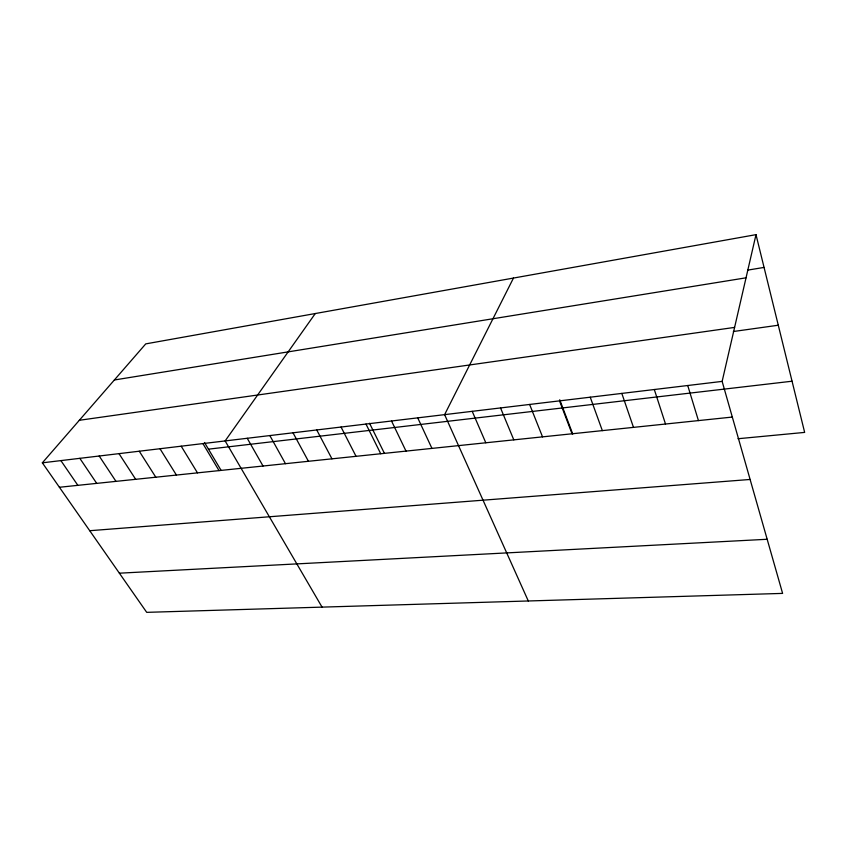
<?xml version="1.0" encoding="UTF-8"?>
<svg xmlns="http://www.w3.org/2000/svg" width="847" height="847" viewBox="0 0 847 847"><rect width="100%" height="100%" fill="white"/><g stroke="black" fill="none" stroke-linecap="round" stroke-linejoin="round"><path stroke-width="1.27" d="M722.142 381.394L756 234.651L145.748 343.882L42.35 462.822L146.711 612.349L782.607 593.398L722.142 381.394L42.35 462.822M513.473 278.06L444.611 414.638L528.295 600.978M315.296 313.528L225.133 440.927L322.051 607.119M747.562 270.14L764.058 267.419M114.356 379.985L746.038 277.816M79.311 420.292L734.593 327.408M733.354 331.516L778.287 325.227M208.457 449.164L792.061 381.214M59.406 487.269L732.316 417.063M737.991 438.735L804.65 432.404L756 234.651M89.74 530.709L750.114 479.466M119.374 573.186L767.17 539.274M60.889 460.599L77.86 485.342M79.83 458.333L96.706 483.372M99.194 456.014L115.975 481.361M119.004 453.643L135.668 479.307M139.257 451.207L155.806 477.21M159.988 448.73L176.409 475.061M181.194 446.189L197.478 472.859M204.487 442.483L221.067 470.318M202.909 443.584L219.034 470.614M247.229 438.28L263.025 466.019M269.844 435.57L285.46 463.68M293.009 432.796L308.435 461.287M316.736 429.948L331.95 458.83M341.055 427.036L356.036 456.321M365.978 424.051L380.716 453.748M369.525 423.235L384.379 453.272M391.526 420.991L406.009 451.102M417.73 417.857L431.938 448.402M472.213 411.335L485.807 442.78M500.535 407.936L513.801 439.858M529.629 404.453L542.535 436.861M559.518 400.875L572.043 433.78M559.729 399.752L572.752 434.024M590.232 397.19L602.344 430.625M621.814 393.41L633.492 427.375M654.308 389.514L665.509 424.029M687.732 385.512L698.436 420.599"/></g></svg>
